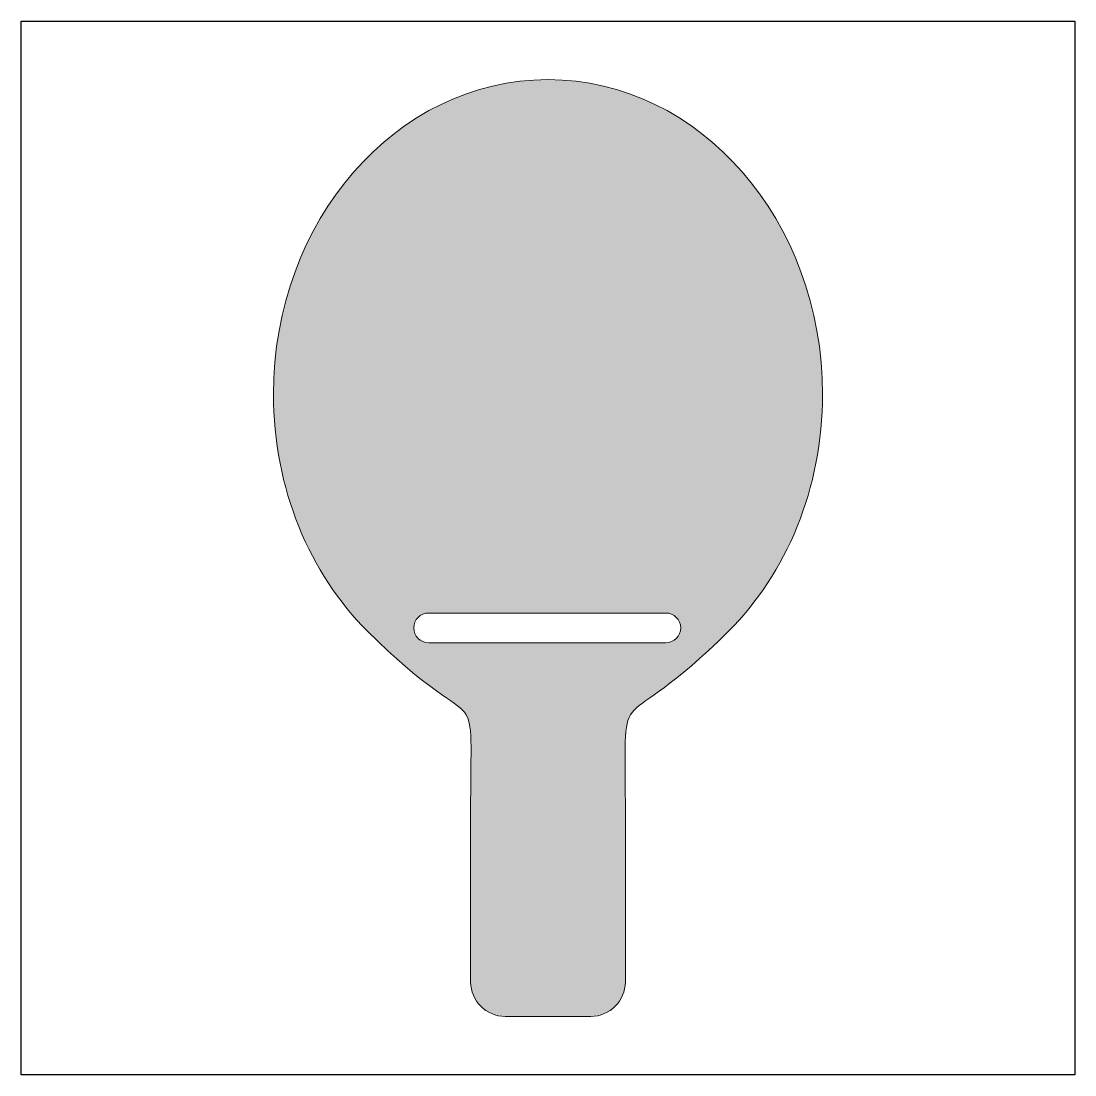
# Model space of a CAD drawing. Header units: inches. Extents: x 0 to 114, y 0 to 114.
import ezdxf

# ---------------------------------------------------------------- set-up
doc = ezdxf.new("R2010")
doc.units = ezdxf.units.IN
doc.header["$MEASUREMENT"] = 0
doc.layers.add('Image Background', color=7, linetype='Continuous')
doc.layers.add('Layer 1', color=7, linetype='Continuous')
picture_1 = doc.add_image_def('image1.png', size_in_pixel=(1350, 1350))

msp = doc.modelspace()

# ---------------------------------------------------------------- hatches: boundary and pattern name
at = {"layer": 'Layer 1', "true_color": 0x262261}
h = msp.add_hatch(color=179, dxfattribs=at)
h.dxf.hatch_style = 2
edge = h.paths.add_edge_path()
edge.add_spline(control_points=[(57.15, 107.95), (40.7, 107.95), (27.37, 92.67), (27.37, 73.83), (27.37, 63.57), (31.32, 54.37), (37.58, 48.12), (50.1, 35.59), (48.76, 44.03), (48.76, 29.57), (48.76, 29.57), (48.76, 10.1), (48.76, 10.1), (48.76, 8.03), (50.44, 6.35), (52.51, 6.35), (52.51, 6.35), (61.79, 6.35), (61.79, 6.35), (63.86, 6.35), (65.54, 8.03), (65.54, 10.1), (65.54, 10.1), (65.54, 29.42), (65.54, 29.42), (65.54, 43.89), (64.39, 35.79), (76.72, 48.12), (82.98, 54.37), (86.93, 63.57), (86.93, 73.83), (86.93, 92.67), (73.6, 107.95), (57.15, 107.95)], knot_values=[0, 0, 0, 0, 1, 1, 1, 2, 2, 2, 3, 3, 3, 4, 4, 4, 5, 5, 5, 6, 6, 6, 7, 7, 7, 8, 8, 8, 9, 9, 9, 10, 10, 10, 11, 11, 11, 11], degree=3, periodic=1)
edge = h.paths.add_edge_path()
edge.add_spline(control_points=[(69.92, 46.87), (69.92, 46.87), (44.21, 46.87), (44.21, 46.87), (43.31, 46.87), (42.59, 47.6), (42.59, 48.49), (42.59, 49.38), (43.31, 50.1), (44.21, 50.1), (44.21, 50.1), (69.92, 50.1), (69.92, 50.1), (70.81, 50.1), (71.54, 49.38), (71.54, 48.49), (71.54, 47.6), (70.81, 46.87), (69.92, 46.87)], knot_values=[0, 0, 0, 0, 1, 1, 1, 2, 2, 2, 3, 3, 3, 4, 4, 4, 5, 5, 5, 6, 6, 6, 6], degree=3, periodic=1)

# ---------------------------------------------------------------- linework, layer by layer
at = {"layer": 'Layer 1', "lineweight": 0}
for points, knots in [([(57.15, 107.95), (40.7, 107.95), (27.37, 92.67), (27.37, 73.83), (27.37, 63.57), (31.32, 54.37), (37.58, 48.12), (50.1, 35.59), (48.76, 44.03), (48.76, 29.57), (48.76, 29.57), (48.76, 10.1), (48.76, 10.1), (48.76, 8.03), (50.44, 6.35), (52.51, 6.35), (52.51, 6.35), (61.79, 6.35), (61.79, 6.35), (63.86, 6.35), (65.54, 8.03), (65.54, 10.1), (65.54, 10.1), (65.54, 29.42), (65.54, 29.42), (65.54, 43.89), (64.39, 35.79), (76.72, 48.12), (82.98, 54.37), (86.93, 63.57), (86.93, 73.83), (86.93, 92.67), (73.6, 107.95), (57.15, 107.95)], [0, 0, 0, 0, 1, 1, 1, 2, 2, 2, 3, 3, 3, 4, 4, 4, 5, 5, 5, 6, 6, 6, 7, 7, 7, 8, 8, 8, 9, 9, 9, 10, 10, 10, 11, 11, 11, 11]), ([(69.92, 46.87), (69.92, 46.87), (44.21, 46.87), (44.21, 46.87), (43.31, 46.87), (42.59, 47.6), (42.59, 48.49), (42.59, 49.38), (43.31, 50.1), (44.21, 50.1), (44.21, 50.1), (69.92, 50.1), (69.92, 50.1), (70.81, 50.1), (71.54, 49.38), (71.54, 48.49), (71.54, 47.6), (70.81, 46.87), (69.92, 46.87)], [0, 0, 0, 0, 1, 1, 1, 2, 2, 2, 3, 3, 3, 4, 4, 4, 5, 5, 5, 6, 6, 6, 6])]:
    msp.add_open_spline(points, degree=3, knots=knots, dxfattribs=at)

# ---------------------------------------------------------------- pictures from other files: only their frames are drawn
at = {"layer": 'Image Background'}
image = msp.add_image(picture_1, insert=(0, 0), size_in_units=(114.3, 114.3), dxfattribs=at)

doc.saveas('drawing.dxf')
